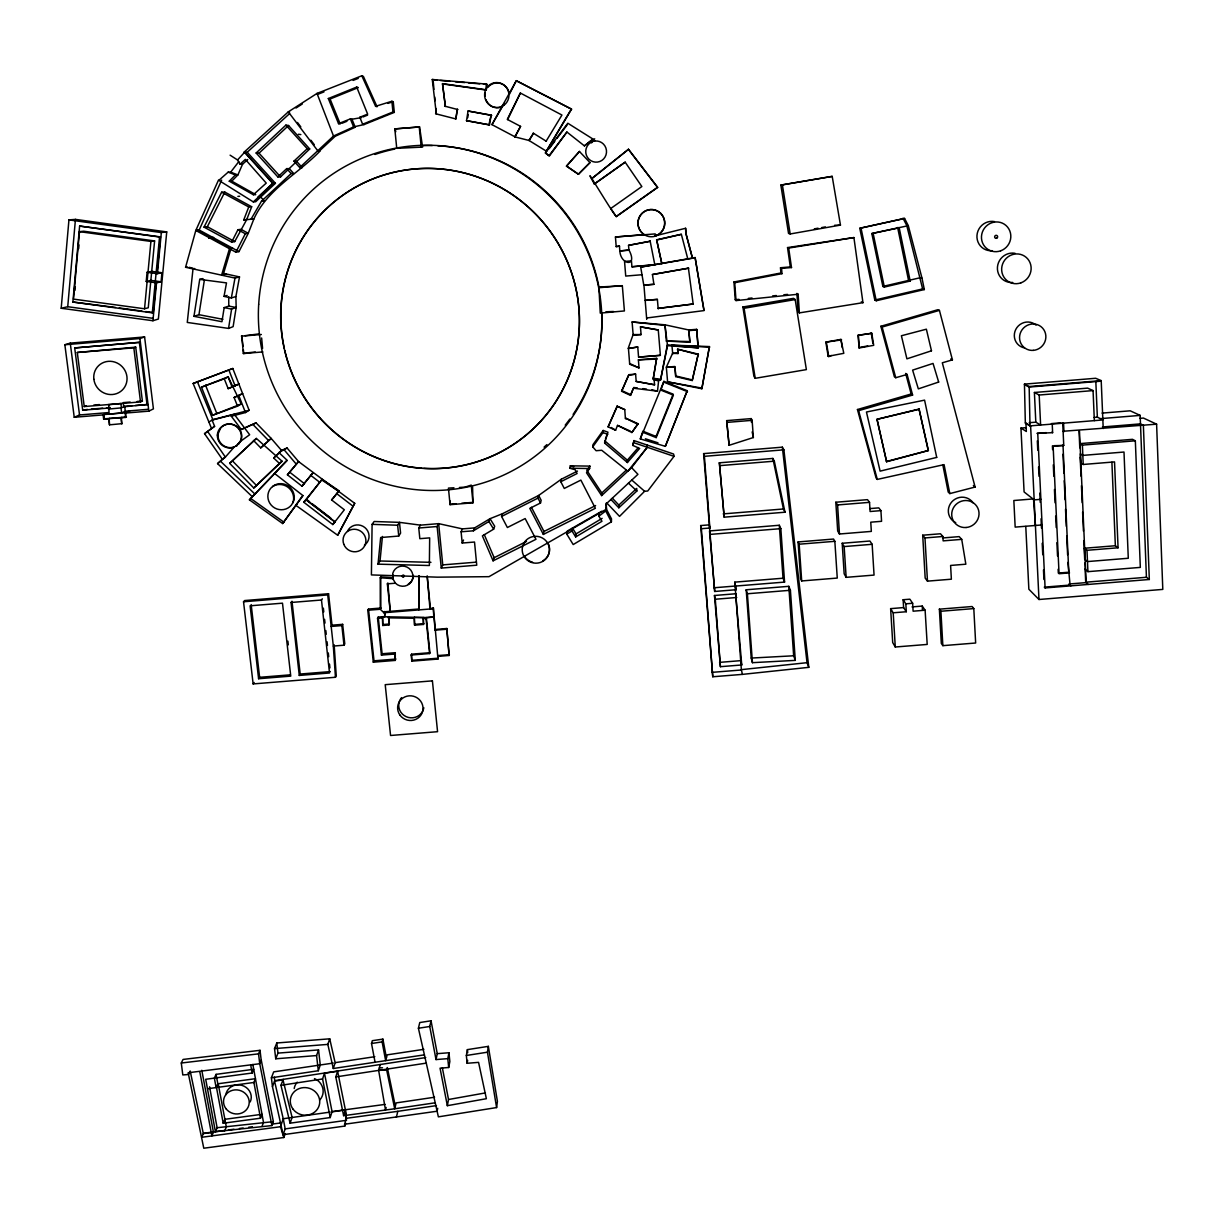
<?xml version="1.0" encoding="UTF-8"?>
<svg xmlns="http://www.w3.org/2000/svg" width="1224" height="1224" viewBox="0 0 1224 1224"><rect width="100%" height="100%" fill="white"/><g stroke="black" fill="none" stroke-linecap="round" stroke-linejoin="round"><path stroke-width="1.5" d="M622.327 285.789L598.888 287.028L600.265 313.115L624.408 310.942L622.327 285.651L598.735 287.747M637.383 387.947L633.741 387.503L630.528 395.367L621.608 391.282L628.861 374.682L635.608 374.116L636.189 381.429L654.58 384.795L654.152 380.083L658.849 380.572L654.152 380.083M618.854 505.068L636.725 488.437L636.847 491.023L618.824 507.792L618.854 505.068L612.337 498.199M577.468 471.087L561.326 479.227L538.667 495.46L502.574 513.667L490.028 518.685L474.652 527.896L462.427 528.89L438.666 523.643L420.429 525.142L399.483 522.357L374.146 521.5L372.096 524.346L371.408 574.913L437.351 577.162L489.019 576.672L606.446 509.153L606.293 503.049M611.403 521.822L611.51 518.899L605.865 508.113L605.712 510.943L611.403 521.822L573.199 544.558L566.773 534.092L567.248 531.063L601.78 511.234M628.539 245.351L650.235 241.235L628.539 245.351L628.937 250.201L619.818 250.966L628.922 249.941C638.423 267.704 620.338 265.134 619.834 250.706M638.102 424.422L625.464 418.118L638.071 423.718L631.859 432.516L617.523 425.401L630.253 431.062M616.192 246.621L619.451 246.1L616.192 246.621L615.442 236.997L644.451 234.58M624.76 409.612L617.11 406.2L624.76 409.612L625.433 418.792M604.641 443.088L607.946 432.194L603.172 430.466L592.982 444.633L592.737 446.867L596.088 450.723L601.703 450.264L627.805 471.194L647.282 447.265L647.083 445.031L634.001 440.594L632.762 445.398L639.647 448.412L627.407 462.534L604.641 443.088L604.794 440.869L627.361 460.178L627.407 462.534M606.982 503.156L619.543 516.375L644.62 491.268L647.71 491.023L674.026 456.338L647.282 447.265L631.615 467.644L601.642 495.598L601.81 492.966L586.816 470.322L589.876 466.114L570.308 465.824L569.864 468.241L575.127 469.71L577.085 473.535L560.806 481.736L564.279 488.452L580.865 480.099L595.369 508.281L543.349 534.414L529.793 508.373L540.503 502.988L541.176 500.295L538.667 495.46L537.979 498.107L540.503 502.988M575.663 536.938L576.06 533.894L572.434 527.988L572.006 530.986L575.663 536.938L601.963 521.286L598.857 516.191L599.056 513.315M592.737 446.867L603.004 432.592L603.172 430.466M61.2 308.249L68.942 219.892L75.444 219.387L166.739 231.902L158.37 319.051L152.924 320.734L61.2 308.249L67.733 306.719L152.709 318.286M67.733 306.719L75.444 219.387M156.075 282.683L153.214 312.579L152.311 312.839L72.889 302.037L79.621 226.058L160.436 236.89L157.116 271.774M79.484 231.642L73.501 299.115L144.539 308.785L148.257 307.76L154.607 240.929L83.722 231.214L79.484 231.642L150.919 241.434L154.607 240.929M74.955 290.409L75.291 286.63M78.657 248.702L78.994 244.922M146.222 281.413L147.079 272.279L151.715 271.346L161.935 272.738L161.078 281.795L156.534 282.82L146.222 281.413L150.858 280.403L161.078 281.795M144.539 308.785L150.919 241.434M152.311 312.839L159.533 237.012L160.436 236.89M152.924 320.734L156.534 282.82M147.079 272.279L157.406 273.686L161.339 232.56L166.739 231.902M420.429 525.142L418.761 528.018L419.832 538.682L429.67 537.872L429.364 565.519L378.017 564.157L380.664 537.535L398.749 536.051L400.585 533.113L399.483 522.357L397.632 525.234L398.749 536.051M378.017 564.157L380.021 560.99L382.454 536.464M617.11 406.2L608.098 426.885L615.611 430.221L611.204 427.497M601.642 495.598L586.51 472.77L589.616 468.532L589.876 466.114M615.442 236.997L655.192 233.906L655.36 236.048M605.941 311.783L613.484 311.493M633.787 388.253L657.502 391.19L658.711 379.853M437.259 1053.665L431.047 1020.801L419.771 1022.545L418.409 1028.252L438.376 1116.854L496.592 1107.567L497.418 1101.386L488.345 1046.352L467.4 1049.626L466.344 1055.486L467.14 1063.274L478.569 1062.371L486.372 1098.708L447.341 1105.685L440.043 1068.185L448.688 1067.496L449.851 1061.56L448.948 1052.747L437.259 1053.665L436.019 1059.571L447.785 1058.638L448.948 1052.747M194.692 268.53L193.01 268.897L187.272 322.432L228.551 328.415L233.126 326.655L236.171 307.515L228.796 306.092L224.176 307.622L221.942 321.713L193.973 316.327L199.726 279.378L203.016 278.582M496.592 1107.567L487.443 1052.196L488.345 1046.352M193.973 316.327L198.961 314.69L204.377 280.005M466.528 120.671L468.042 111.017L491.161 115.148L489.508 124.894L466.528 120.671L489.508 124.894M467.721 117.718L468.226 114.52M228.551 328.415L231.611 309.06L236.171 307.515L235.895 296.56L239.506 276.915L222.737 273.227M486.586 84.089L486.28 90.071L486.586 84.089L432.271 79.499L436.341 114L435.79 108.324M616.299 216.602C612.031 212.349 577.804 154.561 594.39 183.998L625.173 162.195L641.85 186.538L610.745 208.508L616.299 216.602L657.64 187.425L628.463 149.328L657.64 187.425M467.14 1063.274L467.66 1060.321M667.508 345.658L660.562 380.006L653.172 379.134L656.645 358.341L638.377 359.841L639.035 367.904L629.702 364.247L628.386 347.784L633.129 334.565L641.101 334.565L633.175 335.208L632.104 321.973L664.969 324.819L688.745 329.975L696.64 329.332L698.307 347.861L667.508 345.658L664.969 324.819L666.376 341.083L689.908 342.2L688.745 329.975L689.908 342.2M653.172 379.134L656.645 358.341M235.895 296.56L231.336 297.968L224.038 296.376L226.501 282.897L199.726 279.378M231.336 297.968L234.993 278.093L239.506 276.915M447.341 1105.685L448.519 1099.504L442.354 1067.818M701.582 388.039L667.508 381.842L701.857 388.758L709.415 346.576L667.325 344.969L660.562 380.006M701.857 388.758L709.415 346.576M437.702 1108.271L437.106 1111.224L344.587 1124.244L344.801 1126.065L283.111 1134.694L272.447 1086.606L271.391 1077.778L273.702 1071.872L333.295 1063.059M560.806 481.736L561.326 479.227M543.349 534.414L543.991 531.476L531.4 507.256M455.863 118.942L457.302 109.334L455.863 118.942L435.56 113.74M436.019 1059.571L429.746 1026.492L431.047 1020.801M488.912 124.664L491.161 115.148M396.392 1117.252L397.815 1111.331L436.448 1105.609M667.661 382.546L666.346 367.185L674.837 366.496L675.755 376.61L692.233 380.526L698.231 354.118L677.545 349.192L678.019 353.537L672.557 353.369L677.836 352.925M692.233 380.526L698.231 354.118M386.157 1107.46L385.514 1110.015L378.644 1070.388L380.251 1064.528M435.209 1102.793L394.709 1108.776L386.677 1070.036L387.32 1067.573L395.337 1106.221M234.993 278.093L185.574 267.276L195.809 230.449L218.469 180.157L253.307 201.899L255.678 201.731L275.431 183.294L247.217 152.235L244.234 152.051L288.298 111.858L317.016 93.422L361.83 75.781L363.375 76.378L377.068 106.733L375.6 106.304L361.83 75.781M423.871 1049.335L387.212 1054.843L385.652 1060.642L382.118 1041.899L382.898 1039.115L372.325 1040.691L371.515 1043.491L375.064 1062.233M344.801 1126.065L345.642 1123.188M344.587 1124.244L346.331 1118.292L345.367 1109.77L337.61 1071.229L324.482 1073.234L332.056 1111.606L330.22 1117.558L290.088 1123.173L280.954 1085.321L283.188 1079.354M292.781 502.85L293.5 500.402A13.77 13.342 35 0 0 275.048 485.27L272.585 486.555M434.566 1097.224L396.132 1102.916L394.709 1108.776L343.623 1115.676L345.382 1109.74L385.101 1104.4M223.15 274.773L231.03 248.426L197.492 230.234M343.623 1115.676L335.789 1076.936L337.671 1071.031M424.407 1054.843L333.295 1068.506L335.147 1062.769L329.73 1038.809L276.777 1042.986L274.528 1048.601L275.737 1058.791L316.572 1055.562L318.546 1049.917L277.97 1053.114L275.737 1058.791M330.22 1117.558L322.57 1078.956L324.544 1073.035M502.574 513.667L501.58 516.452L507.379 527.513L525.157 518.563L535.974 539.294L493.088 560.837L494.159 557.7L484.26 534.582M333.295 1068.506L327.833 1044.393L329.73 1038.809M271.391 1077.778L318.317 1070.74L320.275 1065.002L318.546 1049.917M290.088 1123.173L292.092 1117.436L283.004 1079.843L274.558 1081.144L283.218 1118.736L330.174 1112.096M201.792 1070.281L213.45 1132.246L203.322 1133.608L190.194 1071.046L188.527 1074.488L182.804 1074.947L181.29 1063.013L183.065 1059.433L260.024 1050.314L261.202 1060.152L259.733 1063.733L188.159 1072.759L203.781 1148.219L283.8 1137.524L285.207 1133.546M283.111 1134.694L285.177 1128.895L283.249 1118.675L280.51 1126.723L283.8 1137.524M437.978 659.048L434.168 617.064L426.38 617.707L429.915 652.698L411.585 654.182L411.203 655.039L411.83 661.159L437.978 659.048L437.702 656.401L449.132 655.467L446.806 628.509L435.377 629.442M605.421 439.141L607.303 433.923M238.42 444.128L240.057 441.68L249.65 434.734L234.304 414.37L212.073 420.107L214.598 426.304L204.546 433.678L222.309 459.245L217.566 463.621L252.328 496.745L287.15 460.561M493.088 560.837L482.394 535.883L493.654 529.151L494.71 526.259L490.028 518.685L488.927 521.516L473.428 530.803L461.111 531.797L462.198 543.043L474.514 542.033L476.748 565.197L441.267 568.089L437.136 526.519L438.666 523.643L442.751 564.891L441.267 568.089M207.499 1088.748L216.128 1087.585L214.353 1078.114L216.051 1074.366L253.72 1069.271L252.175 1073.004L205.708 1079.293L215.409 1131.68L271.912 1125.575L273.365 1121.643L261.248 1060.03M238.083 444.388L240.761 440.9A12.041 11.643 40.3 0 0 220.534 428.216L217.474 435.346L218.102 433.755L218.056 436.83A12.041 11.643 40.3 0 0 234.243 446.974L225.384 457.072L217.566 463.621M262.012 1126.355L263.497 1122.408L252.833 1064.452M437.702 656.401L438.039 655.544L449.422 654.687M224.665 1130.961L226.318 1126.998L218.193 1083.73L216.495 1087.524L223.212 1123.234L260.498 1118.201L262.012 1114.299M272.447 1086.606L274.742 1080.654L274.329 1077.135M289.629 112.118L288.298 111.858L317.735 150.736L320.137 150.95C298.243 173.777 267.413 189.123 253.873 218.974L243.744 219.907L248.747 206.963L251.685 206.734L246.713 219.57L234.717 241.587L231.657 242.107L204.041 227.128L221.636 192.199L224.788 192.076L251.685 206.734M449.132 655.467L446.806 628.509M411.203 655.039L429.578 653.555L429.915 652.698M640.29 438.911L663.882 381.353L687.23 390.716L665.351 446.332L640.29 438.911L642.86 431.2L656.049 436.463L656.202 437.611L642.952 432.332M656.202 437.611L673.384 395.138L660.884 390.135L663.882 381.353M656.049 436.463L673.154 394.174L660.715 389.201L660.884 390.135M687.23 390.716L665.351 446.332M260.498 1118.201L253.919 1082.475L255.449 1078.696L217.826 1083.791L216.128 1087.585M446.531 629.258L435.071 630.176L435.407 629.365M271.912 1125.575L259.733 1063.733L258.555 1053.849L260.024 1050.314M223.212 1123.234L224.864 1119.302L260.146 1114.544M473.428 530.803L474.652 527.896M215.409 1131.68L217.107 1127.717L209.564 1086.805M213.588 1131.94L211.874 1135.918L199.818 1071.841M433.832 617.86L433.342 607.823L429.976 609.017L427.161 575.907L430.404 608.053M247.753 159.502L242.52 164.261L237.9 174.925L231.795 181.152L229.27 181.183L235.421 174.925L237.9 174.925L230.663 172.171L228.138 172.156L219.065 180.157M411.83 661.159L411.585 654.182M462.198 543.043L463.513 540.029M435.071 630.176L433.342 607.823M423.489 624.439L423.244 617.646L414.248 617.493L414.584 625.158L423.489 624.439L423.32 617.462M429.578 653.555L426.029 618.503L426.457 617.523L434.245 616.881M608.098 426.885L617.034 406.812M615.611 430.221L617.523 425.401M672.557 353.369L666.346 367.185L675.005 367.139L675.755 376.61M277.833 176.914L280.556 176.899L309.718 148.945L288.558 125.521L285.896 125.123L256.137 153L277.833 176.914L286.707 168.621L289.354 168.683L293.775 173.563L291.159 173.548L261.508 201.21L250.951 219.31L253.873 218.974L248.273 233.294L238.971 251.608L235.941 252.205L195.809 230.449L199.16 230.035L221.651 180.127M461.111 531.797L462.427 528.89M621.608 391.282L628.861 374.682M453.951 487.779L448.428 488.101L450.065 504.686L472.954 502.804L472.586 486.877M630.528 395.367L633.099 388.911M367.781 610.271L380.282 609.261L380.955 608.037L368.5 609.047L367.781 610.271L373.305 662.184L395.291 660.409L395.276 652.698L382.102 653.769L381.429 655.1L394.633 654.044L395.276 652.698M419.189 608.971L418.73 609.919L419.082 575.632L419.189 608.971L384.428 611.786L384.948 616.774L426.457 617.523M414.584 625.158L414.339 617.294M546.134 141.173L561.938 115.041L520.368 93.024L507.287 119.401L520.567 126.363L514.937 136.843L520.567 126.363M507.654 119.585L520.368 93.024M204.041 227.128L207.33 226.731L224.788 192.076M231.657 242.107L237.93 229.73L240.944 229.316L248.273 233.294L245.305 233.738L237.93 229.73M235.941 252.205L245.305 233.738M297.019 503.997L295.764 505.267L337.702 535.255L354.715 503.324L298.549 461.57L287.074 447.999L281.581 450.386L273.686 458.051L279.439 463.422L282.071 461.219L256.352 438.437L229.684 463.361L253.781 487.993L282.071 461.219M354.715 503.324L337.702 535.255M373.305 662.184L374.008 660.822L368.5 609.047M632.762 445.398L634.001 440.594M388.941 624.974L388.712 616.85L388.941 624.974L382.745 625.479L382.638 616.712M450.065 504.686L450.264 501.029M382.745 625.479L382.485 616.972L385.101 616.514L378.231 617.064L377.543 618.304L381.429 655.1M380.236 577.759L392.766 578.646L392.751 573.413A10.297 10.052 24 0 1 406.965 567.079A10.297 10.052 24 0 1 411.096 582.073A10.297 10.052 24 0 1 395.444 583.205L392.766 578.646L393.287 577.743L380.771 576.871L380.236 577.759L380.282 609.261L383.892 612.75L384.565 611.526L384.917 614.846M546.562 151.302L528.89 140.393L533.48 133.263L529.196 140.515L515.289 136.981L491.956 124.634L516.329 80.662L571.562 109.165L546.317 151.225L571.394 108.951M504.257 103.382L491.956 124.634M487.902 87.302A12.454 12.133 77.2 0 1 509.337 94.34L516.329 80.662M331.995 625.189L342.659 624.332L341.863 625.586L331.184 626.458L331.995 625.189L328.552 593.732L244.601 600.556L243.53 601.764L253.138 683.925L335.452 677.27L336.263 675.862L334.137 644.742M387.35 583.863L387.886 582.961L390.318 612.23L387.35 583.863L395.444 583.205M392.46 575.632L392.95 575.096A10.282 10.021 24 0 0 393.302 577.697M328.552 593.732L327.726 594.925L333.326 646.073L343.99 645.201L344.786 643.885L342.659 624.332M239.919 442.277L238.16 444.327M299.283 675.434L300.186 674.042L291.985 601.275L291.052 602.483L299.283 675.434L329.516 672.986L321.484 600.005L322.325 598.811M252.328 496.745L249.405 499.836L282.637 523.551L302.787 495.46L274.467 473.382L286.997 460.148L278.888 452.543L287.074 447.999M282.637 523.551L303.017 495.628M258.601 678.723L250.109 605.803L282.484 603.172L290.761 676.122L258.601 678.723L259.626 677.316L251.165 604.595M253.138 683.925L254.179 682.502M545.369 152.939L567.814 123.242L592.997 139.077L584.399 145.87L566.911 132.039L548.964 155.769L545.369 152.939L549.438 155.907L566.911 132.039M549.209 148.655L554.793 141.28M557.012 138.327L567.049 125.062M230.663 172.171L238.833 161.583M638.071 423.718L631.859 432.516M301.991 486.173L312.946 472.831L301.991 486.173L287.411 474.79L298.549 461.57L287.411 474.79M303.766 502.223L322.05 479.395L339.063 490.778L331.582 499.943L344.342 509.781L332.806 524.561L303.766 502.223L306.536 499.392L309.565 501.718M322.05 479.395L306.077 499.866L334.902 522.067M333.678 497.617L338.818 491.053M591.498 142.887L594.711 138.786M332.806 524.561L335.33 521.546M627.361 460.178L638.301 447.556M566.452 166.143L579.442 151.485L566.452 166.143L578.493 174.282L589.983 162.593L579.442 151.485M331.582 499.943L333.861 497.418M230.112 155.173L237.532 159.962L244.785 152.082L273.197 183.34L253.307 201.899M249.405 499.836L275.813 472.234M578.202 174.267L589.983 162.593M229.684 463.361L256.352 438.437M253.506 440.456L260.727 447.877L271.192 438.422L281.535 450.432L273.686 458.051M253.781 487.993L279.439 463.422M256.137 153L259.029 153.184L288.558 125.521M293.928 161.14L296.514 161.262L302.267 167.612L299.727 167.535L293.928 161.14L307.224 148.731L309.718 148.945M275.431 183.294L272.677 183.355L257.851 197.186L260.712 197.018L264.353 201.011L261.508 201.21M299.727 167.535L333.509 136.032L353.629 126.929L364.171 124.527L394.312 112.379L393.256 101.714L391.879 101.271L375.6 106.304M319.541 150.889L335.223 136.262L355.22 127.235L351.977 119.233L350.37 118.896L338.543 123.655L328.323 98.547L356.704 87.072L358.295 87.608L330.067 99.006L328.323 98.547M601.81 492.966L626.397 470.047M236.553 445.811L240.424 441.099L241.281 438.131A12.194 11.781 40.3 0 0 231.137 424.208C223.747 422.663 216.373 429.456 217.444 436.968A12.194 11.781 40.3 0 0 233.815 447.234L237.38 445.154L235.85 446.133M247.217 152.235L289.537 113.648M237.532 159.962L240.057 164.169L245.335 159.395L266.235 183.095L253.353 194.738L229.27 181.183M274.467 473.382L277.205 471.056M591.988 178.398L628.463 149.328L592.141 178.383M204.546 433.678L214.598 426.304M598.857 516.191L605.712 510.943M260.727 447.877L271.192 438.422L256.061 422.861L241.296 429.486L231.29 416.221L235.054 413.911M594.252 184.028L625.189 162.119M222.309 459.245L225.384 457.072L207.774 431.689M616.33 216.418L657.472 187.379M647.374 317.903L646.67 318.791L647.374 317.903L704.075 310.59L695.11 257.56L640.688 267.092L643.778 285.146L653.922 284.305L652.438 274.528L688.561 268.178L652.438 274.528M241.296 429.486L256.061 422.861M295.994 108.033L302.343 103.948M231.29 416.221L245.488 412.549L249.13 410.269L232.805 368.485L193.147 383.479L211.431 428.247M235.605 446.316L236.844 445.613M237.517 406.169L241.235 403.951L228.123 376.87L201.47 387.167L212.639 415.242L237.517 406.169L234.105 397.509L242.566 393.654L234.105 397.509M566.773 534.092L572.006 530.986M576.06 533.894L602.147 518.364M208.876 422.005L212.869 419.648L249.13 410.269M212.639 415.242L241.235 403.951M228.169 388.651L238.94 384.045L228.169 388.651L224.283 378.828L228.123 376.87L231.963 386.6M501.58 516.452L537.979 498.107M543.991 531.476L595.598 505.558M494.159 557.7L526.473 541.452M109.548 418.424L108.752 418.807L109.517 424.835L109.15 418.608L125.659 417.415L125.123 413.1L148.854 411.142L153.413 408.877L144.6 336.967L70.258 343.118L64.857 344.74L74.236 417.277L103.122 414.905L108.11 412.61L79.529 414.967L74.236 417.277M121.39 417.598L121.757 423.825L121.008 417.797L121.788 417.415M193.147 383.479L232.805 368.485M125.659 417.415L125.888 412.733L103.918 414.538L104.468 418.838L103.657 419.22L103.122 414.905M130.172 402.053L123.211 402.619L123.731 406.796L147.982 404.44M125.123 413.1L129.912 410.82M121.237 413.115L125.292 411.203L147.997 409.321M242.979 346.392L241.801 335.973L243.347 353.537L247.049 353.063M140.515 401.916L142.382 401.044L135.726 347.157L77.296 352.481L84.242 406.552L140.515 401.916L133.829 347.815L135.726 347.157M108.661 414.14L121.635 412.932L121.023 408.051L124.695 406.353L131.855 405.771M109.058 413.957L108.722 404.532M108.324 404.716L121.268 403.507M74.695 347.937L140.332 342.261L74.695 347.937L82.697 410.178L87.531 409.413M259.075 333.877L245.06 335.697M84.242 406.552L86.323 405.664M341.909 123.303L346.943 121.268M364.171 124.527L362.625 124.221L359.81 117.275L367.644 114.107L356.704 87.072M362.931 116.999L367.598 115.102M362.625 124.221L392.95 111.996L394.312 112.379M318.837 93.911L323.978 91.892M353.093 80.417L358.234 78.397M201.47 387.167L224.283 378.828M64.857 344.74L139.918 338.543L144.6 336.967M729.106 445.307L753.357 437.534L752.133 420.337L751.215 418.608L726.673 420.628L729.106 445.307L726.673 420.628M387.855 103.382L393.256 101.714M224.038 296.376L227.128 295.443M912.599 395.061L911.161 393.975L857.443 409.52L858.605 410.667L912.599 395.061L907.091 374.452L895.739 377.726L894.377 376.732L880.852 326.288L937.829 309.718L939.42 310.376L952.425 359.871L942.312 362.794L975.1 487.045L949.809 493.593L948.202 492.033L942.847 465.013M880.852 326.288L882.137 327.038L939.42 310.376M886.421 461.509L928.404 450.508L886.62 461.739L876.935 419.327L919.056 409.061L928.404 450.508M685.608 228.276L685.777 233.294L692.493 258.264L686.006 233.493L685.608 228.276L655.238 235.834L658.175 234.58A13.525 13.342 -86.3 0 0 662.077 215.011A13.525 13.342 -86.3 0 0 642.508 212.838A13.525 13.342 -86.3 0 0 642.049 232.79L644.941 235.1A13.586 13.403 -86.3 0 0 655.115 236.232L658.313 234.809A13.586 13.403 -86.3 0 0 662.23 215.164A13.586 13.403 -86.3 0 0 642.585 212.976A13.586 13.403 -86.3 0 0 642.126 233.004M592.11 141.448L594.757 140.775M592.982 141.525L592.324 141.693A10.603 10.389 85.6 0 0 588.973 159.227A10.603 10.389 85.6 0 0 605.987 154.958A10.603 10.389 85.6 0 0 594.956 141.035M226.256 274.008L221.59 275.155L229.485 248.702L232.56 248.135M876.935 419.327L919.285 409.244M859.768 228.291L904.567 218.423L908.315 225.66L922.024 278.276L924.334 289.553L876.231 300.752L874.808 300.048L859.768 228.291L904.567 218.423M910.182 281.03L908.56 280.449L897.636 227.511L899.196 227.802L910.182 281.03L884.34 287.059L882.871 286.431L871.825 233.539L908.315 225.66M871.825 233.539L899.196 227.802M828.158 356.291L843.795 353.323L840.934 339.385L825.833 342.139L828.158 356.291L831.479 355.511M882.871 286.431L920.341 277.695L922.024 278.276M874.808 300.048L922.636 288.925L924.334 289.553M72.889 302.037L115.469 307.438M656.63 239.797L661.832 263.65L656.63 239.797L681.294 234.289M656.753 240.026L681.355 234.35L687.781 258.845M857.443 409.52L876.063 477.926L877.302 479.41L944.071 464.63L949.809 493.593M157.406 273.686L161.935 272.738M185.574 267.276L187.287 266.909M787.537 247.585L788.684 248.074L791.5 267.551L790.321 266.924L787.537 247.585L853.908 237.563L862.951 302.68L799.379 312.885L798.125 294.25L736.022 300.584L735.241 299.727L733.956 281.979L780.866 272.998L781.952 273.671L781.601 268.362L780.499 267.735L780.866 272.998M733.956 281.979L734.721 282.713L781.952 273.671M857.947 335.33L871.763 333.265L873.706 345.321L859.233 347.968L857.947 335.33L871.763 333.265M825.833 342.139L841.607 339.889M858.712 347.585L867.74 345.933M448.519 1099.504L485.423 1092.91M780.851 185.099L832.198 176.378L840.46 225.094L790.184 233.968L788.531 233.402L780.851 185.099L832.198 176.378M814.342 228.857L818.03 228.2M821.717 227.557L825.404 226.899M834.63 225.277L840.46 225.094M695.293 257.774L640.688 267.107M351.977 119.233L361.371 117.626L359.81 117.275M742.892 306.995L793.504 298.35L795.187 299.559L806.371 369.617L755.223 378.308L753.923 376.334L742.892 306.995L744.085 308.28L755.223 378.308M744.085 308.28L795.187 299.559M788.684 248.074L853.908 237.563M466.344 1055.486L487.443 1052.196M418.409 1028.252L429.746 1026.492M274.742 1080.654L425.738 1057.567M280.954 1085.321L322.57 1078.956M335.789 1076.936L426.273 1063.12M371.515 1043.491L382.118 1041.899M335.498 1062.6L374.819 1056.695M332.056 1111.606L343.714 1109.969M331.995 1111.851L343.653 1110.214M285.177 1128.895L346.484 1120.312L345.306 1109.984M693.167 304.011L658.099 308.417L693.167 304.011L688.393 267.949M216.495 1087.524L253.919 1082.475M224.665 1130.456L203.459 1133.302L201.7 1137.28L280.51 1126.723M228.368 1129.966L233.906 1129.216M239.445 1128.482L243.148 1127.977M248.686 1127.243L252.373 1126.738M272.692 1124.014L280.082 1123.035M346.331 1118.292L397.815 1111.331M181.29 1063.013L258.555 1053.849M243.744 219.907L246.713 219.57M808.789 667.34L807.029 662.689L741.316 669.65L742.448 674.378L808.789 667.34L783.896 449.82L782.335 447.173L703.616 453.614L714.694 591.467L736.159 589.723L734.813 582.134L783.023 578.218L784.569 582.088L735.884 586.036M735.241 299.727L738.975 299.345M748.323 298.396L752.056 298.013M772.619 295.917L776.353 295.535M783.834 294.77L787.567 294.403M394.817 128.903L419.572 126.944L422.586 147.094L396.744 148.334L394.817 128.903L419.572 126.944M654.748 264.613L631.921 266.771L654.84 264.874L650.128 241.006M780.499 267.735L790.321 266.924M781.601 268.362L791.5 267.551M657.38 299.39L645.17 300.4L657.38 299.39L658.191 308.754M241.358 336.156L261.339 334.504M77.296 352.481L133.829 347.815M255.28 351.992L247.539 352.833M243.347 353.537L262.885 351.915M689.02 330.602L696.946 329.96M637.75 347.004L628.417 348.488L637.75 347.004L638.576 357.117L660.379 355.327L658.267 329.96L640.443 326.839L641.101 334.565M93.82 405.052L99.45 404.578M137.149 401.472L142.382 401.044M656.783 359.091L638.377 359.841M91.326 409.107L102.724 408.158M106.519 407.852L110.313 407.546M135.436 405.465L146.191 404.593M82.697 410.178L109.319 407.99M108.446 409.091L121.405 407.867L120.885 403.675M628.891 375.385L635.608 374.116M104.468 418.838L126.439 417.032M103.657 419.22L108.752 418.807M109.517 424.835L122.155 423.642M1093.981 417.491L1097.331 417.139L1102.855 419.939L1030.011 425.891L1025.33 423.03L1024.457 384.122L1095.679 378.277L1101.202 380.633L1103.222 428.538M1024.457 384.122L1029.154 386.539L1101.202 380.633M1101.233 381.154L1029.17 387.059L1024.488 384.627M1035.81 422.249L1034.402 392.491L1087.646 388.13L1093.063 390.594L1094.348 420.628M1034.402 392.491L1039.191 395.015L1093.063 390.594M727.408 422.357L752.133 420.337M1102.09 413.1L1130.196 410.805L1140.156 415.395L1140.477 423.871L1143.369 425.248L1149.321 579.487L1045.097 587.933L1044.302 587.138L1070.082 585.057L1067.94 562.367M1025.33 423.03L1030.608 425.845L1038.977 599.5L1162.8 589.402L1156.604 424.177L1143.43 418.057L1139.743 418.363M1029.216 422.708L1035.81 422.173L1040.614 425.034L1039.191 395.015M1100.192 418.669L1140.156 415.395M1051.401 423.596L1060.826 422.831M1034.173 499.866L1024.09 491.941L1020.954 428.079L1025.896 427.681M703.616 453.614L704.412 456.322L783.896 449.82M1102.457 426.977L1140.477 423.871M1046.229 432.638L1036.973 433.388L1052.625 432.669L1052.227 424.07M1063.105 431.261L1156.604 424.177M719.375 462.81L772.864 458.434L774.333 461.173L784.982 512.213L724.18 517.171L719.375 462.81L724.18 517.171M720.324 465.594L774.333 461.173M1054.17 445.689L1063.748 445.429L1062.707 422.678L1063.564 423.152L1063.947 431.751M1079.981 447.035L1079.828 443.623L1132.491 439.324L1135.336 440.793L1140.324 567.401L1087.922 571.654L1085.382 569.481L1085.076 562.795M1063.748 445.429L1053.145 446.301L1059.051 573.735L1069.531 572.878M1079.828 443.623L1082.383 445.123L1135.336 440.793M450.31 504.196L456.032 503.737M461.754 503.263L473.183 502.33M1083.225 464.462L1114.529 461.907L1118.063 547.786L1086.989 550.295L1084.449 548.245L1084.938 559.46L1087.493 561.571L1128.283 558.266L1123.999 452.038L1082.827 455.389L1080.287 453.844L1080.685 462.871L1083.225 464.462L1082.383 445.123M418.761 528.018L437.136 526.519M835.808 502.238L867.495 499.652L869.53 502.345L870.096 511.51L880.913 510.637L881.571 521.302L870.769 522.189L871.335 531.4L839.465 534.001L837.69 531.048L835.808 502.238L837.583 504.946L839.465 534.001M723.2 513.896L783.421 508.985L784.982 512.213M837.583 504.946L869.53 502.345M869.851 508.603L878.786 507.868L880.913 510.637M742.448 674.378L712.766 676.765L700.679 525.555L709.078 524.882M1034.127 498.857L1013.839 500.509L1015.17 527.116L1042.098 524.928L1041.303 524.255M700.679 525.555L701.383 528.707L709.859 528.018L704.412 456.322M784.569 582.088L780.836 528.646L779.306 525.264L709.507 530.941L714.694 591.467M710.348 534.383L780.836 528.646M442.751 564.891L476.09 562.168M798.079 541.941L833.544 539.05L834.844 541.314L837.262 578.065L801.689 580.956L800.588 578.462L798.079 541.941L799.165 544.206L801.689 580.956M799.165 544.206L834.844 541.314M922.697 535.209L940.476 533.771L942.893 536.479L943.138 540.87L961.727 539.371L965.843 564.203L950.604 565.442L951.369 579.197L927.471 581.14L925.176 578.095L922.697 535.209L924.977 537.948L927.471 581.14M842.189 543.272L869.912 541.023L872.146 544.298L874.058 575.081L846.151 577.346L844.162 573.781L842.189 543.272L844.162 546.577L846.151 577.346M924.977 537.948L942.893 536.479M942.572 537.979L959.172 536.617L961.727 539.371M844.162 546.577L872.146 544.298M243.53 601.764L327.726 594.925M291.052 602.483L321.484 600.005M1084.449 548.245L1115.355 545.736L1118.063 547.786M383.892 612.75L432.913 608.772M713.883 587.78L735.15 586.051M377.543 618.304L381.949 617.952M746.196 589.784L788.807 586.327L790.413 590.274L795.294 660.379L752.439 662.674L751.215 658.068L746.196 589.784L747.39 593.762L752.439 662.674M735.655 593.487L741.744 664.969L720.416 666.682L714.464 595.491L735.731 593.762M747.39 593.762L790.413 590.274M383.28 624.485L389.462 623.995M714.464 595.491L715.29 599.24L736.741 597.496M414.951 624.347L423.841 623.628M1058.133 569.267L1058.316 573.062L1068.782 572.22L1062.998 444.97M1085.122 568.946L1085.703 582.196L1146.429 577.284L1149.321 579.487M903.603 607.578L903.144 599.729L909.891 599.194L912.645 603.264L913.119 611.189L925.115 610.21L927.195 644.436L895.279 647.006L892.694 642.539L890.628 608.634L903.603 607.578L906.311 611.74L893.199 612.796L890.628 608.634M903.144 599.729L905.837 603.814L912.645 603.264M912.048 606.905L922.238 606.079L925.115 610.21M939.374 609.169L972.116 606.523L973.799 608.588L975.65 643.013L942.847 645.66L941.317 643.411L939.374 609.169L940.904 611.25L942.847 645.66M940.904 611.25L973.799 608.588M374.008 660.822L395.933 659.048M412.213 660.287L438.299 658.175M259.626 677.316L289.813 674.868M300.186 674.042L330.342 671.593M719.559 662.368L740.704 660.654M711.97 672.359L741.392 669.987L734.813 582.134M274.528 1048.601L327.833 1044.393M273.365 1121.643L217.107 1127.717M459.459 487.458L464.982 487.137L471.255 485.102L472.954 502.804M751.215 658.068L793.657 655.789L795.294 660.379M237.884 196.36L239.675 196.268M253.353 194.738L255.724 194.616L231.795 181.152M379.318 1067.94L382.515 1067.787M378.644 1070.388L386.677 1070.036M569.864 468.241L589.616 468.532M388.192 617.814L413.88 618.273M422.877 618.441L426.029 618.503M380.021 560.99L430.955 562.336M240.057 164.169L242.52 164.261M709.706 347.157L671.899 345.29M372.096 524.346L397.632 525.234M689.632 341.527L666.376 341.083M698.307 347.861L671.93 345.413L672.726 353.966M436.8 80.218L432.271 79.499M440.518 80.524L449.851 81.32M455.45 81.794L464.768 82.574M468.501 82.895L479.701 83.844M483.434 84.165L487.167 84.471M665.152 325.431L632.104 321.973M653.035 378.308L660.409 379.18M642.829 388.62L646.471 389.079M651.918 389.752L657.502 391.19M298.396 134.257L300.829 134.579M119.248 307.958L141.892 311.034M145.671 311.554L153.214 312.579M68.942 219.892L161.339 232.56M79.621 226.058L159.533 237.012M442.491 83.645L445.368 106.412L442.491 83.645L485.698 89.704M443.241 84.028L486.28 90.071M335.223 136.262L333.509 136.032L317.016 93.422L318.225 93.743M491.742 115.423L468.042 111.017M338.543 123.655L340.226 123.976L330.067 99.006M198.961 314.69L222.906 319.311M224.176 307.622L231.611 309.06M395.765 131.764L395.199 128.994M189.139 267.322L192.841 268.132M677.545 349.192L698.491 354.731M675.572 375.936L692.004 379.838M444.633 106.121L457.99 109.609M570.308 465.824L573.781 466.803M645.4 438.789L657.976 442.828M647.083 445.031L673.598 454.028L674.026 456.338M634.093 442.813L647.282 447.265M603.004 432.592L607.823 434.336M228.138 172.156L235.421 174.925M664.066 382.255L687.521 391.665M621.608 390.517L630.498 394.587M516.681 80.983L571.562 109.165M861.298 301.808L862.951 302.68M207.33 226.731L234.717 241.587M199.16 230.035L238.971 251.608M221.636 192.199L248.747 206.963M950.788 358.953L952.425 359.871M502.192 106.182L501.457 107.054A12.454 12.133 77.2 0 1 485.867 99.542M1051.799 432.179L1052.625 432.669M533.19 133.125L546.378 141.296M1020.954 428.079L1026.339 431.475L1025.926 422.984M321.606 479.839L338.635 491.237M798.125 294.25L796.916 293.439L798.155 311.936L799.379 312.885M566.819 166.204L578.493 174.282M907.091 374.452L905.668 373.458L911.161 393.975M250.843 498.581L283.953 522.204M312.594 504.058L330.786 518.058M306.26 499.667L335.07 521.852M1040.079 498.704L1040.89 499.331L1033.576 499.928L1035.412 525.463M336.585 493.532L352.604 505.894M310.513 475.172L319.418 482.042M290.042 472.449L304.501 483.74M584.399 145.87L592.997 139.077M631.783 480.053L644.62 491.268M1085.703 582.196L1088.243 584.429M973.371 485.515L975.1 487.045M1070.939 585.837L1068.935 584.001L1086.162 582.609L1079.476 431.047M628.463 483.143L636.847 491.023M220.687 461.402L255.158 494.282M1038.977 599.5L1028.849 589.218L1025.773 526.442M232.698 461.157L256.612 485.607M253.215 424.774L268.469 440.456M610.929 499.469L618.824 507.792M631.615 467.644L637.933 474.331L606.018 504.058L606.446 509.153M259.029 153.184L280.556 176.899M244.234 152.051L272.677 183.355M286.707 168.621L291.159 173.548M285.896 125.123L307.224 148.731M284.412 450.141L295.994 463.819M297.463 122.477L300.829 126.914M310.896 140.225L314.262 144.661M488.927 521.516L493.654 529.151M902.975 218.178L906.709 225.384L922.636 288.925M753.357 437.534L752.163 431.904M197.293 381.49L212.869 419.648M350.37 118.896L353.629 126.929M205.525 385.132L216.587 412.947M228.995 370.367L235.207 386.08M238.864 395.78L245.488 412.549M653.922 284.305L643.778 285.146M735.073 585.776L736.159 589.723M858.605 410.667L877.302 479.41M882.137 327.038L895.739 377.726M709.033 524.637L709.859 528.018M740.627 660.333L741.744 664.969M658.267 329.96L640.443 326.839M877.134 419.511L886.62 461.739M919.056 409.061L928.159 450.279M660.379 355.327L638.576 357.117M873.232 233.861L884.34 287.059M861.115 228.597L876.231 300.752M772.864 458.434L783.421 508.985M642.003 274.727L625.724 276.073L624.546 261.431L631.446 260.865L631.921 266.771M382.898 1039.115L386.417 1057.796M216.051 1074.366L217.826 1083.791M250.69 1064.957L252.175 1073.004M695.11 257.56L703.877 310.238M826.445 342.643L828.786 356.842M840.934 339.385L842.296 347.754M871.213 332.913L872.865 343.225M782.427 185.191L790.184 233.968M654.58 384.795L636.189 381.429M70.258 343.118L79.529 414.967M124.695 406.353L125.292 411.203M139.918 338.543L148.854 411.142M139.398 342.582L147.064 404.884M276.777 1042.986L277.97 1053.114M782.335 447.173L807.029 662.689M243.377 349.865L243.775 353.338M316.572 1055.562L318.317 1070.74M287.885 641.147L288.313 644.88M323.365 608.144L323.763 611.878M324.589 619.344L325.003 623.077M325.829 630.544L326.242 634.277M327.053 641.743L327.466 645.461M328.292 652.928L328.705 656.661M329.516 664.127L329.929 667.86M341.863 625.586L343.99 645.201M394.633 654.044L395.291 660.409M378.231 617.064L382.102 653.769M447.785 1058.638L448.688 1067.496M467.4 1049.626L467.706 1052.716M391.879 101.271L392.95 111.996M419.235 126.868L421.194 146.895M433.25 81.794L433.969 89.367M434.704 96.956L435.071 100.735M261.645 337.992L262.579 348.442M639.035 367.904L629.672 363.482L629.702 364.247M619.451 246.1L619.818 250.966M643.916 284.855L646.67 318.791M677.729 349.789L678.019 353.537M696.64 329.332L698.047 347.279M715.29 599.24L720.416 666.682M701.383 528.707L712.766 676.765M734.721 282.713L736.022 300.584M751.215 418.608L751.49 422.418M788.807 586.327L793.657 655.789M779.306 525.264L783.023 578.218M333.326 646.073L335.452 677.27M858.468 335.682L859.233 347.968M922.238 606.079L922.468 609.843M893.199 612.796L895.279 647.006M905.837 603.814L906.311 611.74M1037.768 433.893L1045.097 587.933M1037.325 440.854L1037.768 450.187M1038.564 466.987L1039.008 476.304M1039.819 493.104L1040.247 502.36M1041.043 518.777L1041.486 528.064M1042.205 543.318L1042.756 554.747M1043.475 569.986L1043.934 579.518M1029.154 386.539L1030.011 425.891M1063.013 454.211L1063.886 473.183M1064.222 480.772L1065.094 499.759M1065.523 509.245L1066.303 526.32M1066.731 535.806L1067.603 554.778M1052.41 445.842L1052.594 449.636M1053.298 464.829L1053.818 476.228M1054.445 489.508L1055.057 502.804M1055.669 516.1L1056.205 527.498M1056.909 542.691L1057.521 555.971M1086.989 550.295L1087.922 571.654M1079.033 430.802L1079.782 447.831M1080.195 457.286L1081.022 476.213M1081.45 485.683L1082.2 502.712M1082.613 512.183L1083.454 531.109M1083.867 540.564L1084.694 559.49M1095.847 381.98L1097.347 417.216M1111.897 462.228L1115.355 545.736M1140.554 425.768L1146.429 577.284M228.704 296.835L228.796 306.092M380.771 576.871L380.817 608.297M347.448 531.308A11.353 11.062 29.5 0 1 364.874 527.559A11.353 11.062 29.5 0 1 364.4 545.216M485.163 96.359A12.454 12.133 77.2 0 1 485.27 93.116M413.421 575.402A10.282 10.021 24 0 1 408.326 584.032M314.476 1078.589A14.596 13.648 11.1 0 1 319.954 1099.81M294.204 1088.549A14.596 13.648 11.1 0 1 297.233 1082.138M225.843 1094.715A12.821 11.949 13.2 0 1 242 1085.397A12.821 11.949 13.2 0 1 250.216 1101.952M423.825 707.763A12.668 12.255 16.1 0 1 406.169 716.667A12.668 12.255 16.1 0 1 401.564 697.619M992.174 250.706A14.841 14.351 -56.3 0 1 976.981 235.329A14.841 14.351 -56.3 0 1 994.485 221.59M1012.707 282.469A14.902 14.397 -53.6 0 1 997.453 267.062A14.902 14.397 -53.6 0 1 1015.063 253.307M1024.549 347.922A13.25 12.806 -48.7 0 1 1015.752 329.486A13.25 12.806 -48.7 0 1 1036.055 325.11M955.73 522.663A13.663 13.25 -35 0 1 951.782 501.901A13.663 13.25 -35 0 1 973.187 502.957M547.679 542.507A13.632 13.418 13.8 0 1 542.859 560.852M532.562 562.214A13.632 13.418 13.8 0 1 524.224 556.002M284.351 348.519A151.011 148.379 53.4 0 1 410.591 169.386A151.011 148.379 53.4 0 1 579.304 314.354A151.011 148.379 53.4 0 1 423.764 468.302M421.943 468.195A151.011 148.379 53.4 0 1 284.764 350.324M374.942 154.454A172.125 169.157 53.7 0 1 394.847 149.037M420.918 145.733A172.125 169.157 53.7 0 1 432.256 145.58M437.886 145.778A172.125 169.157 53.7 0 1 598.918 286.875M601.902 312.9A172.125 169.157 53.7 0 1 573.123 414.37M569.848 419.036A172.125 169.157 53.7 0 1 565.213 425.126M546.899 444.603A172.125 169.157 53.7 0 1 544.068 447.112M401.946 575.923C403.905 580.421 405.251 572.373 401.946 575.923M523.948 543.058L522.617 546.317A13.648 13.433 13.8 0 0 533.603 562.994A13.648 13.433 13.8 0 0 549.423 550.877A13.648 13.433 13.8 0 0 535.699 536.296L532.165 536.77A13.648 13.433 13.8 0 0 523.948 543.058M293.117 502.299L291.343 505.16A13.326 12.928 35.1 0 1 272.799 506.659A13.326 12.928 35.1 0 1 270.733 488.269L273.212 485.974A13.326 12.928 35.1 0 1 293.117 502.299M503.829 105.31L501.014 106.794A12.5 12.179 77.2 0 1 484.627 93.881A12.5 12.179 77.2 0 1 502.819 84.257A12.5 12.179 77.2 0 1 503.829 105.31M938.67 382.056L918.337 388.88L912.614 370.122L933.04 363.436L938.67 382.056M931.479 350.798L906.908 358.846L901.399 335.758L926.369 329.195L931.479 350.798M936.712 457.409L880.102 471.133L866.454 412.014L924.579 400.141L936.712 457.409M213.512 237.517L208.891 238.022L213.512 237.517M432.409 680.865L385.208 684.675L390.563 735.486L437.565 731.692L432.409 680.865M343.806 544.313A11.506 11.2 29.3 0 0 363.36 547.817A11.506 11.2 29.3 0 0 356.276 529.426A11.506 11.2 29.3 0 0 343.806 544.313M293.133 1109.281A14.764 13.785 11.1 0 0 318.485 1107.307A14.764 13.785 11.1 0 0 303.43 1087.631A14.764 13.785 11.1 0 0 293.133 1109.281M226.042 1108.791A12.898 12.011 13.2 0 0 248.166 1107.062A12.898 12.011 13.2 0 0 234.901 1089.896A12.898 12.011 13.2 0 0 226.042 1108.791M400.003 715.168A12.73 12.317 16.1 0 0 421.897 713.424A12.73 12.317 16.1 0 0 409.061 695.844A12.73 12.317 16.1 0 0 400.003 715.168M996.611 238.252A1.53 1.484 -56.1 0 0 997.147 235.681A1.53 1.484 -56.1 0 0 994.684 236.553A1.53 1.484 -56.1 0 0 996.611 238.252M1000.651 250.828A15.04 14.535 -56.1 0 0 1006.006 225.476A15.04 14.535 -56.1 0 0 981.786 234.136A15.04 14.535 -56.1 0 0 1000.651 250.828M1020.893 282.851A15.07 14.566 -53.5 0 0 1026.309 257.468A15.07 14.566 -53.5 0 0 1001.982 266.143A15.07 14.566 -53.5 0 0 1020.893 282.851M1033.331 350.37A13.433 12.974 -48.5 0 0 1043.797 329.669A13.433 12.974 -48.5 0 0 1021.015 331.52A13.433 12.974 -48.5 0 0 1033.331 350.37M966.088 527.513A13.801 13.388 -34.8 0 0 976.829 506.338A13.801 13.388 -34.8 0 0 953.19 508.251A13.801 13.388 -34.8 0 0 966.088 527.513M258.692 304.286A173.686 170.656 53.5 0 0 506.598 473.703A173.686 170.656 53.5 0 0 525.035 175.644A173.686 170.656 53.5 0 0 258.692 304.286M280.954 306.841A151.072 148.441 53.4 0 0 496.684 454.028A151.072 148.441 53.4 0 0 512.519 194.769A151.072 148.441 53.4 0 0 280.954 306.841M93.865 379.272A16.998 16.279 44.2 0 0 120.457 391.603A16.998 16.279 44.2 0 0 116.861 362.885A16.998 16.279 44.2 0 0 93.865 379.272"/></g></svg>
